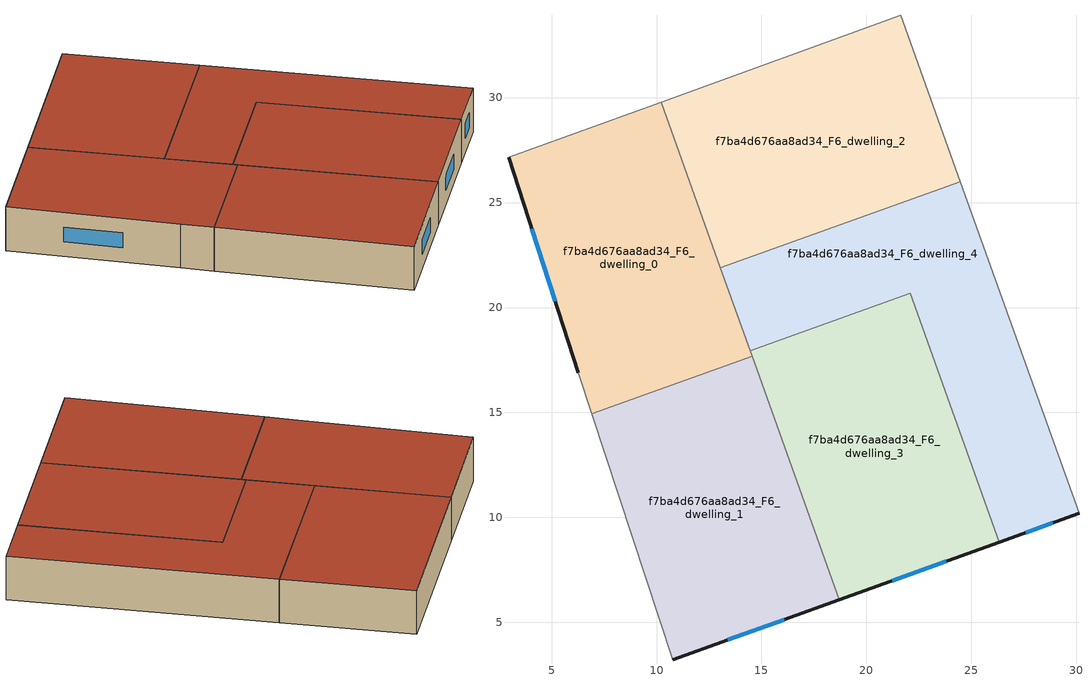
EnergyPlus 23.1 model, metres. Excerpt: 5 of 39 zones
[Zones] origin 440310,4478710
f7ba4d676aa8ad34_F6_dwelling_0
 floor to f7ba4d676aa8ad34_F5_dwelling_0 (EU_floor_Construction): 10.22,29.79 14.56,17.67 6.92,14.94 6.28,16.88 2.95,27.16 z18
 wall outside (EU_wall_Construction): 2.95,27.16 6.28,16.88 z18:21
 wall to f7ba4d676aa8ad34_F6_dwelling_1 (EU_wall_Construction): 6.92,14.94 14.56,17.67 z18:21
 wall adiabatic (EU_wall_Construction): 6.28,16.88 6.92,14.94 / 10.22,29.79 2.95,27.16 z18:21
 wall to f7ba4d676aa8ad34_F6_dwelling_2 (EU_wall_Construction): 13.05,21.9 10.22,29.79 z18:21
 wall to f7ba4d676aa8ad34_F6_dwelling_4 (EU_wall_Construction): 14.46,17.94 13.05,21.9 z18:21
 wall to f7ba4d676aa8ad34_F6_dwelling_3 (EU_wall_Construction): 14.56,17.68 14.46,17.94 z18:21
 window (EU_Window_Construction): 4.05,23.75 5.17,20.29 z18.99:20.01
 roof outside (EU_roof_Construction): 14.56,17.67 10.22,29.79 2.95,27.16 6.28,16.88 6.92,14.94 z21
f7ba4d676aa8ad34_F6_dwelling_1
 floor to f7ba4d676aa8ad34_F5_dwelling_1 (EU_floor_Construction): 14.56,17.67 18.7,6.08 10.77,3.23 6.92,14.94 z18
 wall outside (EU_wall_Construction): 10.77,3.23 18.7,6.08 z18:21
 wall adiabatic (EU_wall_Construction): 6.92,14.94 10.77,3.23 z18:21
 wall to f7ba4d676aa8ad34_F6_dwelling_3 (EU_wall_Construction): 18.7,6.08 14.56,17.67 z18:21
 window (EU_Window_Construction): 13.4,4.17 16.07,5.14 z18.99:20.01
 roof outside (EU_roof_Construction): 18.7,6.08 14.56,17.67 6.92,14.94 10.77,3.23 z21
f7ba4d676aa8ad34_F6_dwelling_2
 floor to f7ba4d676aa8ad34_F5_dwelling_2 (EU_floor_Construction): 21.64,33.91 24.47,25.99 13.04,21.9 10.22,29.79 z18
 wall adiabatic (EU_wall_Construction): 24.47,25.99 21.64,33.91 10.22,29.79 z18:21
 wall to f7ba4d676aa8ad34_F6_dwelling_4 (EU_wall_Construction): 13.04,21.9 24.47,25.99 z18:21
 roof outside (EU_roof_Construction): 24.47,25.99 21.64,33.91 10.22,29.79 13.04,21.9 z21
f7ba4d676aa8ad34_F6_dwelling_3
 floor to f7ba4d676aa8ad34_F5_dwelling_3 (EU_floor_Construction): 22.08,20.67 26.32,8.82 18.7,6.08 14.46,17.94 z18
 wall outside (EU_wall_Construction): 18.7,6.08 26.32,8.82 z18:21
 wall to f7ba4d676aa8ad34_F6_dwelling_4 (EU_wall_Construction): 26.32,8.82 22.08,20.67 14.46,17.94 z18:21
 window (EU_Window_Construction): 21.23,6.99 23.79,7.91 z18.99:20.01
 roof outside (EU_roof_Construction): 26.32,8.82 22.08,20.67 14.46,17.94 18.7,6.08 z21
f7ba4d676aa8ad34_F6_dwelling_4
 floor to f7ba4d676aa8ad34_F5_dwelling_4 (EU_floor_Construction): 24.47,25.99 30.13,10.19 26.32,8.82 22.08,20.67 14.46,17.94 13.04,21.9 z18
 wall outside (EU_wall_Construction): 26.32,8.82 30.13,10.19 z18:21
 wall adiabatic (EU_wall_Construction): 30.13,10.19 24.47,25.99 z18:21
 window (EU_Window_Construction): 27.58,9.27 28.86,9.74 z18.99:20.01
 roof outside (EU_roof_Construction): 30.13,10.19 24.47,25.99 13.04,21.9 14.46,17.94 22.08,20.67 26.32,8.82 z21
[Building]
EU S2 Campaign: North Axis=0; Terrain=City; Solar Distribution=FullExterior
[Site:Location]
Madrid: Latitude=40.5; Longitude=-3.5; Time Zone=1; Elevation=609
[SizingPeriod:WeatherFileDays]
AnnualSizingPeriod: Begin Month=1; Begin Day of Month=1; End Month=12; End Day of Month=31; Day of Week for Start Day=Monday; Use Weather File Daylight Saving Period=No; Use Weather File Rain and Snow Indicators=No
[MATERIAL]
EU_InternalMass_Material: Roughness=MediumRough; Thickness=0.1; Conductivity=1; Density=1800; Specific Heat=900; Thermal Absorptance=0.9; Solar Absorptance=0.7; Visible Absorptance=0.7
[MATERIAL:NOMASS] Roughness=MediumRough; Thermal Absorptance=0.9; Solar Absorptance=0.7; Visible Absorptance=0.7
Name | Thermal Resistance
EU_wall_NoMass | 0.609216
EU_roof_NoMass | 0.513268
EU_floor_NoMass | 0.568163
[WINDOWMATERIAL:SIMPLEGLAZINGSYSTEM]
EU_Window_SimpleGlazing: UFactor=5.50606; Solar Heat Gain Coefficient=0.85; Visible Transmittance=0.85
[CONSTRUCTION]
EU_wall_Construction: EU_wall_NoMass
EU_roof_Construction: EU_roof_NoMass
EU_floor_Construction: EU_floor_NoMass
EU_InternalMass_Construction: EU_InternalMass_Material
EU_Window_Construction: EU_Window_SimpleGlazing
[ZONE] Type=1; Multiplier=1; Ceiling Height=autocalculate; Floor Area=autocalculate; Part of Total Floor Area=Yes
Name | Volume
f7ba4d676aa8ad34_F6_dwelling_0 | 305.715
f7ba4d676aa8ad34_F6_dwelling_1 | 305.729
f7ba4d676aa8ad34_F6_dwelling_2 | 305.728
f7ba4d676aa8ad34_F6_dwelling_3 | 305.717
f7ba4d676aa8ad34_F6_dwelling_4 | 305.706
[INTERNALMASS] Construction=EU_InternalMass_Construction
Name | Zone or ZoneList | Surface Area
f7ba4d676aa8ad34_F6_dwelling_0_EU_InternalMass | f7ba4d676aa8ad34_F6_dwelling_0 | 101.905
f7ba4d676aa8ad34_F6_dwelling_1_EU_InternalMass | f7ba4d676aa8ad34_F6_dwelling_1 | 101.909
f7ba4d676aa8ad34_F6_dwelling_2_EU_InternalMass | f7ba4d676aa8ad34_F6_dwelling_2 | 101.91
f7ba4d676aa8ad34_F6_dwelling_3_EU_InternalMass | f7ba4d676aa8ad34_F6_dwelling_3 | 101.905
f7ba4d676aa8ad34_F6_dwelling_4_EU_InternalMass | f7ba4d676aa8ad34_F6_dwelling_4 | 101.902
[OTHEREQUIPMENT] Fuel Type=Electricity; Design Level Calculation Method=Watts/Area; Power per Zone Floor Area=1; Fraction Latent=0; Fraction Radiant=0; Fraction Lost=0; Carbon Dioxide Generation Rate=0; EndUse Subcategory=EU_Step8_InternalGains
Name | Zone or ZoneList or Space or SpaceList | Schedule
EU_Step8_InternalGain_f7ba4d676aa8ad34_F6_dwelling_0_f000 | f7ba4d676aa8ad34_F6_dwelling_0 | EU_Step8_GainSchedule_f7ba4d676aa8ad34_F6_dwelling_0_f000
EU_Step8_InternalGain_f7ba4d676aa8ad34_F6_dwelling_1_f000 | f7ba4d676aa8ad34_F6_dwelling_1 | EU_Step8_GainSchedule_f7ba4d676aa8ad34_F6_dwelling_1_f000
EU_Step8_InternalGain_f7ba4d676aa8ad34_F6_dwelling_2_f000 | f7ba4d676aa8ad34_F6_dwelling_2 | EU_Step8_GainSchedule_f7ba4d676aa8ad34_F6_dwelling_2_f000
EU_Step8_InternalGain_f7ba4d676aa8ad34_F6_dwelling_3_f000 | f7ba4d676aa8ad34_F6_dwelling_3 | EU_Step8_GainSchedule_f7ba4d676aa8ad34_F6_dwelling_3_f000
EU_Step8_InternalGain_f7ba4d676aa8ad34_F6_dwelling_4_f000 | f7ba4d676aa8ad34_F6_dwelling_4 | EU_Step8_GainSchedule_f7ba4d676aa8ad34_F6_dwelling_4_f000
[ZONEVENTILATION:DESIGNFLOWRATE] Schedule=EU_AlwaysOn; Design Flow Rate Calculation Method=AirChanges/Hour; Air Changes per Hour=0.752966; Ventilation Type=Natural; Fan Pressure Rise=0; Fan Total Efficiency=1; Constant Term Coefficient=1; Temperature Term Coefficient=0; Velocity Term Coefficient=0; Velocity Squared Term Coefficient=0; Minimum Indoor Temperature=-100; Maximum Indoor Temperature=100; Delta Temperature=-100; Minimum Outdoor Temperature=-100; Maximum Outdoor Temperature=100; Maximum Wind Speed=40
Name | Zone or ZoneList or Space or SpaceList
EU_ConstantAir_f7ba4d676aa8ad34_F6_dwelling_0 | f7ba4d676aa8ad34_F6_dwelling_0
EU_ConstantAir_f7ba4d676aa8ad34_F6_dwelling_1 | f7ba4d676aa8ad34_F6_dwelling_1
EU_ConstantAir_f7ba4d676aa8ad34_F6_dwelling_2 | f7ba4d676aa8ad34_F6_dwelling_2
EU_ConstantAir_f7ba4d676aa8ad34_F6_dwelling_3 | f7ba4d676aa8ad34_F6_dwelling_3
EU_ConstantAir_f7ba4d676aa8ad34_F6_dwelling_4 | f7ba4d676aa8ad34_F6_dwelling_4
[HVACTEMPLATE:THERMOSTAT] Constant Heating Setpoint=20; Constant Cooling Setpoint=50
EU_HeatOnly_f7ba4d676aa8ad34_F0_dwelling_0; EU_HeatOnly_f7ba4d676aa8ad34_F0_dwelling_1; EU_HeatOnly_f7ba4d676aa8ad34_F0_dwelling_2; EU_HeatOnly_f7ba4d676aa8ad34_F0_dwelling_3; EU_HeatOnly_f7ba4d676aa8ad34_F0_dwelling_4; EU_HeatOnly_f7ba4d676aa8ad34_F0_dwelling_5; EU_HeatOnly_f7ba4d676aa8ad34_F1_dwelling_0; EU_HeatOnly_f7ba4d676aa8ad34_F1_dwelling_1; EU_HeatOnly_f7ba4d676aa8ad34_F1_dwelling_2; EU_HeatOnly_f7ba4d676aa8ad34_F1_dwelling_3; EU_HeatOnly_f7ba4d676aa8ad34_F1_dwelling_4; EU_HeatOnly_f7ba4d676aa8ad34_F1_dwelling_5; EU_HeatOnly_f7ba4d676aa8ad34_F2_dwelling_0; EU_HeatOnly_f7ba4d676aa8ad34_F2_dwelling_1; EU_HeatOnly_f7ba4d676aa8ad34_F2_dwelling_2; EU_HeatOnly_f7ba4d676aa8ad34_F2_dwelling_3; EU_HeatOnly_f7ba4d676aa8ad34_F2_dwelling_4; EU_HeatOnly_f7ba4d676aa8ad34_F2_dwelling_5; EU_HeatOnly_f7ba4d676aa8ad34_F3_dwelling_0; EU_HeatOnly_f7ba4d676aa8ad34_F3_dwelling_1; EU_HeatOnly_f7ba4d676aa8ad34_F3_dwelling_2; EU_HeatOnly_f7ba4d676aa8ad34_F3_dwelling_3; EU_HeatOnly_f7ba4d676aa8ad34_F3_dwelling_4; EU_HeatOnly_f7ba4d676aa8ad34_F3_dwelling_5; EU_HeatOnly_f7ba4d676aa8ad34_F4_dwelling_0; EU_HeatOnly_f7ba4d676aa8ad34_F4_dwelling_1; EU_HeatOnly_f7ba4d676aa8ad34_F4_dwelling_2; EU_HeatOnly_f7ba4d676aa8ad34_F4_dwelling_3; EU_HeatOnly_f7ba4d676aa8ad34_F4_dwelling_4; EU_HeatOnly_f7ba4d676aa8ad34_F5_dwelling_0; EU_HeatOnly_f7ba4d676aa8ad34_F5_dwelling_1; EU_HeatOnly_f7ba4d676aa8ad34_F5_dwelling_2; EU_HeatOnly_f7ba4d676aa8ad34_F5_dwelling_3; EU_HeatOnly_f7ba4d676aa8ad34_F5_dwelling_4; EU_HeatOnly_f7ba4d676aa8ad34_F6_dwelling_0; EU_HeatOnly_f7ba4d676aa8ad34_F6_dwelling_1; EU_HeatOnly_f7ba4d676aa8ad34_F6_dwelling_2; EU_HeatOnly_f7ba4d676aa8ad34_F6_dwelling_3; EU_HeatOnly_f7ba4d676aa8ad34_F6_dwelling_4
[HVACTEMPLATE:ZONE:IDEALLOADSAIRSYSTEM] System Availability Schedule=EU_AlwaysOn; Maximum Heating Supply Air Temperature=50; Minimum Cooling Supply Air Temperature=13; Maximum Heating Supply Air Humidity Ratio=0.0156; Minimum Cooling Supply Air Humidity Ratio=0.0077; Heating Limit=NoLimit; Cooling Limit=NoLimit; Heating Availability Schedule=EU_AlwaysOn; Cooling Availability Schedule=EU_CoolingOff; Dehumidification Control Type=ConstantSensibleHeatRatio; Cooling Sensible Heat Ratio=0.7; Dehumidification Setpoint=60; Humidification Control Type=None; Humidification Setpoint=30; Outdoor Air Method=None; Outdoor Air Flow Rate per Person=0.00944; Outdoor Air Flow Rate per Zone Floor Area=0; Outdoor Air Flow Rate per Zone=0; Demand Controlled Ventilation Type=None; Outdoor Air Economizer Type=NoEconomizer; Heat Recovery Type=None; Sensible Heat Recovery Effectiveness=0.7; Latent Heat Recovery Effectiveness=0.65
Name | Template Thermostat
f7ba4d676aa8ad34_F6_dwelling_0 | EU_HeatOnly_f7ba4d676aa8ad34_F6_dwelling_0
f7ba4d676aa8ad34_F6_dwelling_1 | EU_HeatOnly_f7ba4d676aa8ad34_F6_dwelling_1
f7ba4d676aa8ad34_F6_dwelling_2 | EU_HeatOnly_f7ba4d676aa8ad34_F6_dwelling_2
f7ba4d676aa8ad34_F6_dwelling_3 | EU_HeatOnly_f7ba4d676aa8ad34_F6_dwelling_3
f7ba4d676aa8ad34_F6_dwelling_4 | EU_HeatOnly_f7ba4d676aa8ad34_F6_dwelling_4
[SIZING:ZONE] Zone Cooling Design Supply Air Temperature Input Method=SupplyAirTemperature; Zone Cooling Design Supply Air Temperature=13; Zone Heating Design Supply Air Temperature Input Method=SupplyAirTemperature; Zone Heating Design Supply Air Temperature=50; Zone Cooling Design Supply Air Humidity Ratio=0.008; Zone Heating Design Supply Air Humidity Ratio=0.008; Cooling Design Air Flow Method=DesignDay; Cooling Design Air Flow Rate=0; Cooling Minimum Air Flow per Zone Floor Area=0.000762; Cooling Minimum Air Flow=0; Cooling Minimum Air Flow Fraction=0.2; Heating Design Air Flow Method=DesignDay; Heating Design Air Flow Rate=0; Heating Maximum Air Flow per Zone Floor Area=0.002032; Heating Maximum Air Flow=0.141576; Heating Maximum Air Flow Fraction=0.3; Account for Dedicated Outdoor Air System=No; Dedicated Outdoor Air System Control Strategy=NeutralSupplyAir; Dedicated Outdoor Air Low Setpoint Temperature for Design=autosize; Dedicated Outdoor Air High Setpoint Temperature for Design=autosize; Zone Load Sizing Method=Sensible Load Only No Latent Load; Zone Latent Cooling Design Supply Air Humidity Ratio Input Method=HumidityRatioDifference; Zone Cooling Design Supply Air Humidity Ratio Difference=0.005; Zone Latent Heating Design Supply Air Humidity Ratio Input Method=HumidityRatioDifference; Zone Humidification Design Supply Air Humidity Ratio Difference=0.005
f7ba4d676aa8ad34_F6_dwelling_0; f7ba4d676aa8ad34_F6_dwelling_1; f7ba4d676aa8ad34_F6_dwelling_2; f7ba4d676aa8ad34_F6_dwelling_3; f7ba4d676aa8ad34_F6_dwelling_4
[SCHEDULE:CONSTANT]
Name | Hourly Value
EU_AlwaysOn | 1
EU_CoolingOff | 0
[SCHEDULE:FILE] Column Number=1; Rows to Skip at Top=0; Number of Hours of Data=8760; Column Separator=Comma; Interpolate to Timestep=No; Minutes per Item=60; Adjust Schedule for Daylight Savings=Yes
Name | File
EU_Step8_GainSchedule_f7ba4d676aa8ad34_F6_dwelling_0_f000 | ../../schedules/f7ba4d676aa8ad34/f7ba4d676aa8ad34_F6_dwelling_0_f000_gain.csv
EU_Step8_GainSchedule_f7ba4d676aa8ad34_F6_dwelling_1_f000 | ../../schedules/f7ba4d676aa8ad34/f7ba4d676aa8ad34_F6_dwelling_1_f000_gain.csv
EU_Step8_GainSchedule_f7ba4d676aa8ad34_F6_dwelling_2_f000 | ../../schedules/f7ba4d676aa8ad34/f7ba4d676aa8ad34_F6_dwelling_2_f000_gain.csv
EU_Step8_GainSchedule_f7ba4d676aa8ad34_F6_dwelling_3_f000 | ../../schedules/f7ba4d676aa8ad34/f7ba4d676aa8ad34_F6_dwelling_3_f000_gain.csv
EU_Step8_GainSchedule_f7ba4d676aa8ad34_F6_dwelling_4_f000 | ../../schedules/f7ba4d676aa8ad34/f7ba4d676aa8ad34_F6_dwelling_4_f000_gain.csv
